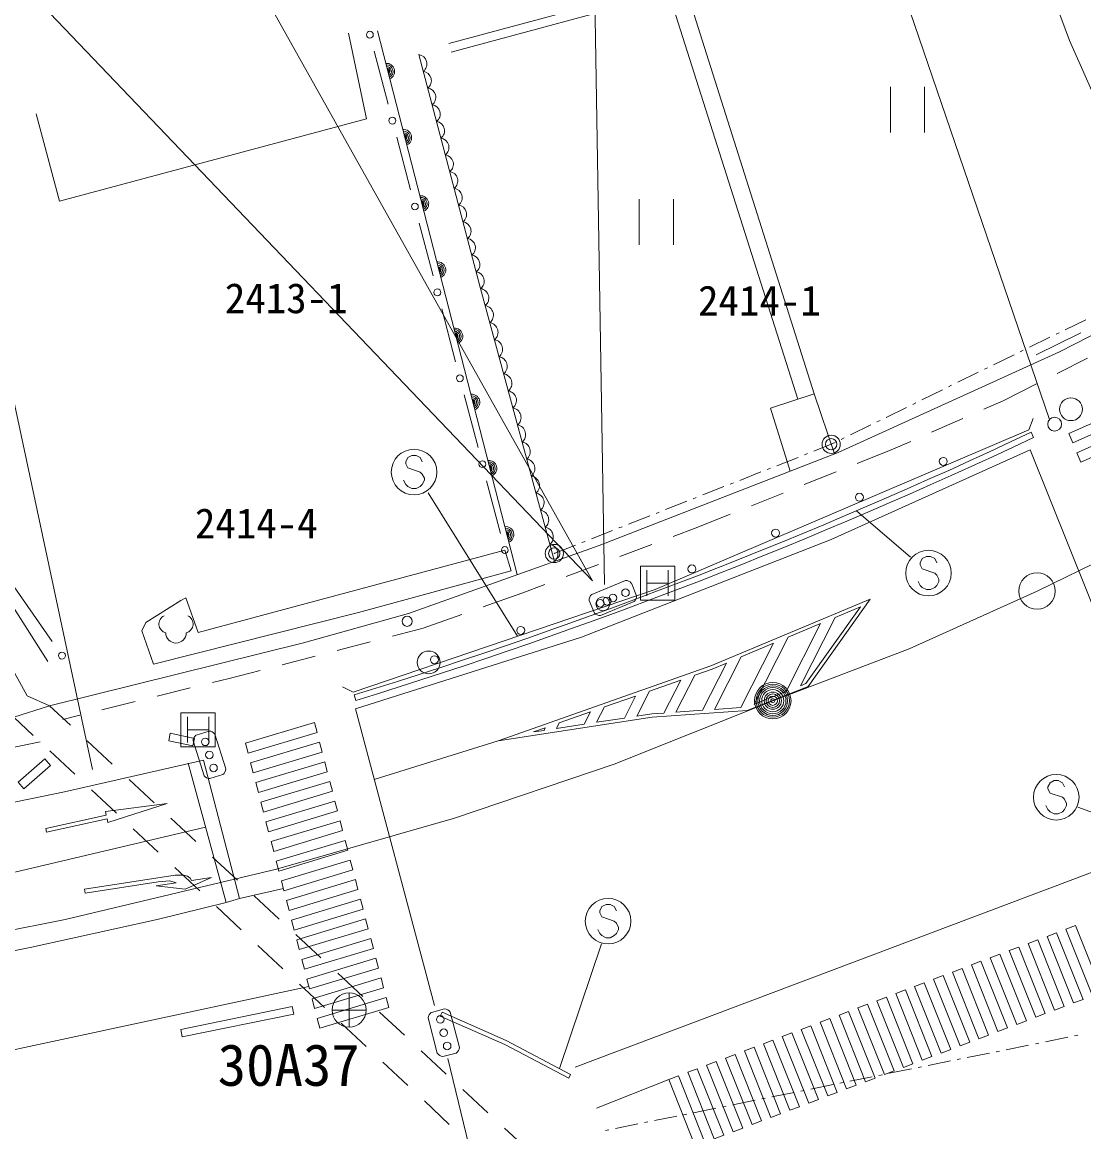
# Model space of a CAD drawing. Units: millimetres, scale not verified. Extents: x 40000 to 680000, y 20000 to 380000.
# Drawn here: x 418139 to 464733, y 235924 to 284636 of the extents above; entities that cross this region are included whole.
import ezdxf
from ezdxf.enums import TextEntityAlignment as Align

# ---------------------------------------------------------------- set-up
doc = ezdxf.new("R2010")
doc.units = ezdxf.units.MM
doc.header["$LTSCALE"] = 1000
doc.header["$PDMODE"] = 32
doc.header["$PDSIZE"] = 500
doc.linetypes.add('CHAIN', pattern=[18.5, 12, -1.5, 3.5, -1.5])
for name, color, linetype, lineweight in [('M-BGD', 7, 'Continuous', 13), ('M-BMK', 2, 'CHAIN', 13), ('M-BMK-OTRS', 5, 'Continuous', 13), ('M-BMK-ROW', 30, 'Continuous', 13), ('M-BMK-SRVR', 3, 'Continuous', 13), ('M-STR-HTXT', 7, 'Continuous', 13), ('M-STR-STRC', 7, 'Continuous', 13), ('M-TTL-BAND', 7, 'Continuous', 13)]:
    doc.layers.add(name, color=color, linetype=linetype, lineweight=lineweight)
doc.layers.add('M-BMK-HTXT', color=7, linetype='Continuous')
doc.styles.add('ＭＳ ゴシック', font='')
doc.styles.get('ＭＳ ゴシック').set_extended_font_data('MS Gothic')

msp = doc.modelspace()

# ---------------------------------------------------------------- linework, layer by layer
at = {"layer": 'M-BGD'}
for p, q in [((439869, 260384), (433730, 284255)), ((434197, 281041), (433590, 283360)), ((456245, 281793), (456245, 279793)), ((457745, 281793), (457745, 279793)), ((418750, 280617), (419777, 276780)), ((435184, 277270), (434577, 279590)), ((445223, 276860), (445223, 274860)), ((446723, 276860), (446723, 274860)), ((436171, 273500), (435564, 275819)), ((437158, 269729), (436551, 272049)), ((462644, 270026), (464603, 271000)), ((463557, 269207), (464897, 269882)), ((461197, 268017), (462664, 268757)), ((438145, 265959), (437538, 268278)), ((450987, 267696), (452900, 268315)), ((453792, 265686), (452900, 268315)), ((460341, 267641), (461197, 268017)), ((450987, 267696), (451842, 264927)), ((458053, 266635), (459426, 267239)), ((462517, 267235), (462320, 266743)), ((462530, 266406), (462423, 266633)), ((456282, 265857), (457137, 266233)), ((435063, 265524), (434972, 265342)), ((435245, 265615), (435063, 265524)), ((435427, 265615), (435245, 265615)), ((435609, 265524), (435427, 265615)), ((435700, 265342), (435609, 265524)), ((454787, 265261), (456282, 265857)), ((434972, 265342), (434972, 265251)), ((434972, 265251), (435063, 265070)), ((435063, 265070), (435609, 264888)), ((434972, 264342), (434881, 264524)), ((435609, 264888), (435700, 264797)), ((435700, 264797), (435791, 264615)), ((435791, 264524), (435700, 264342)), ((435791, 264615), (435791, 264524)), ((439132, 262188), (438524, 264507)), ((452465, 264334), (453858, 264890)), ((435063, 264251), (434972, 264342)), ((435245, 264160), (435063, 264251)), ((435427, 264160), (435245, 264160)), ((435609, 264251), (435427, 264160)), ((435700, 264342), (435609, 264251)), ((450143, 263407), (451536, 263963)), ((447719, 262440), (449214, 263037)), ((446703, 262060), (447719, 262440)), ((444362, 261183), (445767, 261709)), ((457824, 261179), (457643, 261088)), ((458006, 261179), (457824, 261179)), ((458188, 261088), (458006, 261179)), ((417010, 260957), (419455, 257444)), ((442021, 260306), (443426, 260833)), ((445276, 259261), (445276, 260761)), ((445276, 260761), (446776, 260761)), ((446776, 260761), (446776, 259261)), ((457643, 261088), (457552, 260906)), ((457552, 260906), (457552, 260815)), ((457552, 260815), (457643, 260633)), ((457643, 260633), (458188, 260451)), ((458279, 260906), (458188, 261088)), ((443133, 259515), (444613, 260124)), ((445558, 260574), (445558, 259449)), ((446495, 260574), (446495, 259449)), ((458188, 260451), (458279, 260361)), ((458279, 260361), (458370, 260179)), ((458370, 260179), (458370, 260088)), ((440069, 259575), (441084, 259956)), ((445102, 259460), (444874, 260015)), ((445558, 260011), (446495, 260011)), ((457552, 259906), (457461, 260088)), ((457643, 259815), (457552, 259906)), ((457824, 259724), (457643, 259815)), ((458006, 259724), (457824, 259724)), ((458188, 259815), (458006, 259724)), ((458279, 259906), (458188, 259815)), ((458370, 260088), (458279, 259906)), ((438374, 258973), (440069, 259575)), ((443025, 259254), (443253, 258699)), ((444994, 259199), (443514, 258590)), ((446776, 259261), (445276, 259261)), ((435737, 258035), (437432, 258638)), ((434386, 257685), (435737, 258035)), ((431966, 257058), (433418, 257434)), ((429546, 256431), (430998, 256807)), ((426487, 255648), (427227, 255831)), ((427227, 255831), (428578, 256180)), ((424060, 255048), (425517, 255408)), ((432665, 255227), (432190, 255462)), ((421633, 254449), (423090, 254808)), ((432785, 254861), (432712, 255101)), ((419337, 254630), (420262, 253771)), ((425106, 252822), (425106, 254322)), ((425106, 254322), (426606, 254322)), ((426606, 254322), (426606, 252822)), ((418626, 253329), (417775, 254125)), ((419923, 254026), (420663, 254209)), ((425387, 254135), (425387, 253010)), ((426325, 254135), (426325, 253010)), ((425387, 253572), (426325, 253572)), ((426339, 253515), (425767, 253334)), ((426590, 253385), (427073, 251860)), ((416955, 252637), (418928, 253042)), ((420995, 253091), (422094, 252070)), ((426606, 252822), (425106, 252822)), ((426120, 251558), (425636, 253083)), ((420452, 251621), (419357, 252646)), ((422827, 251389), (423926, 250369)), ((426371, 251427), (426943, 251609)), ((422278, 249913), (421183, 250938)), ((463251, 251248), (463160, 251067)), ((463160, 251067), (463160, 250976)), ((463160, 250976), (463251, 250794)), ((463433, 251339), (463251, 251248)), ((463615, 251339), (463433, 251339)), ((463797, 251248), (463615, 251339)), ((463888, 251067), (463797, 251248)), ((463251, 250794), (463797, 250612)), ((463797, 250612), (463888, 250521)), ((463888, 250521), (463978, 250339)), ((463160, 250067), (463069, 250248)), ((463251, 249976), (463160, 250067)), ((463433, 249885), (463251, 249976)), ((463797, 249976), (463615, 249885)), ((463888, 250067), (463797, 249976)), ((463978, 250248), (463888, 250067)), ((463978, 250339), (463978, 250248)), ((424659, 249688), (425758, 248667)), ((463615, 249885), (463433, 249885)), ((424104, 248206), (423008, 249230)), ((426490, 247987), (427590, 246966)), ((425930, 246498), (424834, 247523)), ((428322, 246286), (429421, 245265)), ((427756, 244790), (426660, 245815)), ((443581, 245808), (443490, 245626)), ((443490, 245626), (443490, 245536)), ((443490, 245536), (443581, 245354)), ((443763, 245899), (443581, 245808)), ((443945, 245899), (443763, 245899)), ((444126, 245808), (443945, 245899)), ((444217, 245626), (444126, 245808)), ((443581, 245354), (444126, 245172)), ((444126, 245172), (444217, 245081)), ((444217, 245081), (444308, 244899)), ((430154, 244584), (431253, 243564)), ((443490, 244626), (443399, 244808)), ((443581, 244536), (443490, 244626)), ((443763, 244445), (443581, 244536)), ((444126, 244536), (443945, 244445)), ((444217, 244626), (444126, 244536)), ((444308, 244808), (444217, 244626)), ((444308, 244899), (444308, 244808)), ((429582, 243083), (428486, 244107)), ((443945, 244445), (443763, 244445)), ((431986, 242883), (433085, 241862)), ((431408, 241375), (430312, 242400)), ((433818, 241182), (434917, 240161)), ((436677, 241318), (436096, 241166)), ((436921, 241175), (437325, 239627)), ((433234, 239668), (432138, 240692)), ((436358, 239374), (435953, 240922)), ((435650, 239481), (436749, 238460)), ((436602, 239231), (437182, 239383)), ((435059, 237960), (433964, 238984)), ((437482, 237779), (438581, 236759)), ((436885, 236252), (435790, 237277)), ((439314, 236078), (440239, 235219))]:
    msp.add_line(p, q, dxfattribs=at)
for points in [[(417775, 254125), (419337, 254630), (430486, 257394), (435100, 258682), (443456, 261665), (453948, 265746), (463662, 270171), (469558, 273177), (468405, 275047), (466481, 278490), (464106, 283833), (460750, 292857)], [(461647, 290445), (445800, 286117), (436858, 283702)], [(452900, 268315), (447249, 286178), (461781, 290084)], [(436967, 283313), (446513, 285916), (452178, 268081)], [(419777, 276780), (433257, 280388), (432458, 284155)], [(441497, 260966), (438261, 272942), (435551, 283212)], [(403219, 273299), (410239, 266626), (411911, 264808), (413723, 262378), (416169, 259024), (418350, 255056), (419337, 254630)], [(419268, 256564), (416132, 261475), (413944, 264521), (411690, 267187), (407810, 270998), (405009, 273613)], [(462320, 266743), (445925, 259731), (432665, 255227)]]:
    msp.add_lwpolyline(points, dxfattribs=at)
for points in [[(439322, 261463), (439598, 260549), (432906, 258717), (423901, 256453), (423392, 257918), (423569, 258281), (425096, 259247), (425314, 259372), (425864, 257845)], [(424638, 253417), (425703, 253190), (425633, 252863), (424568, 253090)], [(417962, 251270), (419129, 252295), (419383, 252005), (418216, 250980)], [(425096, 240420), (429994, 241424), (430062, 241094), (425163, 240091)], [(436564, 241171), (439386, 239937), (442211, 238445), (442128, 238273), (439318, 239761), (436481, 240999)]]:
    msp.add_lwpolyline(points, close=True, dxfattribs=at)
for centre, radius in [((433400, 284086), 150), ((434387, 280315), 150), ((435374, 276545), 150), ((436361, 272774), 150), ((437348, 269004), 150), ((464169, 267645), 500), ((463452, 266990), 305), ((435336, 264888), 1000), ((458564, 265354), 175), ((438335, 265233), 150), ((454886, 263781), 175), ((451208, 262208), 175), ((439322, 261463), 150), ((457915, 260451), 1000), ((447530, 260635), 175), ((444618, 259586), 167), ((443620, 259100), 305), ((443509, 259129), 167), ((443807, 259223), 175), ((444064, 259357), 167), ((435038, 258334), 222), ((440020, 257936), 175), ((419884, 256828), 150), ((435978, 256530), 500), ((436232, 256650), 175), ((426173, 253043), 167), ((426355, 252471), 167), ((426536, 251899), 167), ((463524, 250612), 1000), ((443854, 245172), 1000), ((436488, 240855), 167), ((436639, 240274), 167), ((436791, 239694), 167)]:
    msp.add_circle(centre, radius, dxfattribs=at)
for centre, radius, start, end in [((435490, 282804), 413, 308.0101, 81.5502), ((434132, 282475), 354, 293.2199, 95.6251), ((434132, 282475), 283, 295.4439, 93.401), ((434132, 282475), 212, 299.1902, 89.6547), ((434132, 282475), 142, 306.902, 81.943), ((434132, 282475), 100, 317.2196, 71.6253), ((435684, 282070), 413, 308.0101, 81.5502), ((435877, 281337), 413, 308.0101, 81.5502), ((436071, 280603), 413, 308.0101, 81.5502), ((436264, 279870), 413, 308.0101, 81.5502), ((434879, 279570), 354, 293.2199, 95.6251), ((434879, 279570), 283, 295.4439, 93.401), ((434879, 279570), 212, 299.1902, 89.6547), ((434879, 279570), 142, 306.902, 81.943), ((434879, 279570), 100, 317.2196, 71.6253), ((436458, 279136), 413, 308.0101, 81.5502), ((436651, 278402), 413, 308.0101, 81.5502), ((436845, 277669), 413, 308.0101, 81.5502), ((437039, 276935), 413, 308.0101, 81.5502), ((435626, 276664), 354, 293.2199, 95.6251), ((435626, 276664), 283, 295.4439, 93.401), ((435626, 276664), 212, 299.1902, 89.6547), ((435626, 276664), 142, 306.902, 81.943), ((435626, 276664), 100, 317.2196, 71.6253), ((437232, 276201), 413, 308.0101, 81.5502), ((437426, 275468), 413, 308.0101, 81.5502), ((437619, 274734), 413, 308.0101, 81.5502), ((437813, 274001), 413, 308.0101, 81.5502), ((436373, 273759), 354, 293.2199, 95.6251), ((436373, 273759), 283, 295.4439, 93.401), ((436373, 273759), 212, 299.1902, 89.6547), ((436373, 273759), 142, 306.902, 81.943), ((436373, 273759), 100, 317.2196, 71.6253), ((438006, 273267), 413, 308.0101, 81.5502), ((438192, 272522), 426, 309.4901, 80.7555), ((438394, 271773), 426, 309.4901, 80.7555), ((438597, 271025), 426, 309.4901, 80.7555), ((437120, 270853), 354, 293.2199, 95.6251), ((437120, 270853), 283, 295.4439, 93.401), ((437120, 270853), 212, 299.1902, 89.6547), ((437120, 270853), 142, 306.902, 81.943), ((437120, 270853), 100, 317.2196, 71.6253), ((438799, 270276), 426, 309.4901, 80.7555), ((439001, 269528), 426, 309.4901, 80.7555), ((439204, 268779), 426, 309.4901, 80.7555), ((439406, 268031), 426, 309.4901, 80.7555), ((437868, 267948), 354, 293.2199, 95.6251), ((437868, 267948), 283, 295.4439, 93.401), ((437868, 267948), 212, 299.1902, 89.6547), ((437868, 267948), 142, 306.902, 81.943), ((437868, 267948), 100, 317.2196, 71.6253), ((439608, 267282), 426, 309.4901, 80.7555), ((439810, 266534), 426, 309.4901, 80.7555), ((366683, 469266), 224113, 287.13478, 295.28969), ((366683, 469266), 224364, 287.13478, 295.28969), ((440013, 265785), 426, 309.4901, 80.7555), ((438615, 265043), 354, 293.2199, 95.6251), ((438615, 265043), 283, 295.4439, 93.401), ((438615, 265043), 212, 299.1902, 89.6547), ((438615, 265043), 142, 306.902, 81.943), ((438615, 265043), 100, 317.2196, 71.6253), ((440215, 265037), 426, 309.4901, 80.7555), ((440417, 264288), 426, 309.4901, 80.7555), ((440620, 263540), 426, 309.4901, 80.7555), ((440822, 262791), 426, 309.4901, 80.7555), ((439362, 262137), 354, 293.2199, 95.6251), ((439362, 262137), 283, 295.4439, 93.401), ((439362, 262137), 212, 299.1902, 89.6547), ((439362, 262137), 142, 306.902, 81.943), ((439362, 262137), 100, 317.2196, 71.6253), ((441024, 262043), 426, 309.4901, 80.7555), ((441226, 261294), 426, 309.4901, 80.7555), ((444633, 259804), 320, 41.1767, 93.5836), ((443326, 259282), 302, 129.5057, 185.2545), ((444785, 259439), 318, 310.9504, 3.8099), ((443490, 258899), 310, 220.1996, 274.5607), ((424541, 258219), 402, 116.087, 255.3342), ((425237, 258219), 402, 284.6658, 63.913), ((424889, 257830), 450, 180, 0), ((425946, 253081), 310, 125.4029, 179.764), ((426341, 253213), 302, 34.7091, 90.4579), ((426753, 251866), 320, 306.3801, 358.7869), ((426376, 251745), 318, 216.1537, 269.0133), ((436262, 240905), 310, 122.4577, 176.8188), ((436664, 241016), 302, 31.7639, 87.5127), ((436623, 239548), 318, 213.2085, 266.0681), ((437006, 239650), 320, 303.4349, 355.8417)]:
    msp.add_arc(centre, radius, start, end, dxfattribs=at)
at = {"layer": 'M-BMK'}
msp.add_lwpolyline([(266799, 258746), (304542, 251379), (316735, 249091), (332126, 246122), (344926, 243542), (356399, 241943), (366983, 241001), (375542, 240678), (388679, 240933), (399039, 241872), (411039, 243452), (420020, 245240), (429306, 247451), (437116, 249695), (444117, 252068), (451083, 254850), (457061, 257127), (462680, 259661), (475781, 266050)], dxfattribs=at)
at = {"layer": 'M-BMK-OTRS'}
for points in [[(432771, 254491), (442685, 257643), (453643, 261923), (462373, 265867)], [(335785, 249998), (347231, 248155), (358814, 246846), (365614, 246379), (375406, 246098), (383558, 246144), (393093, 246713), (403091, 247811), (411802, 249169), (419992, 250854), (426100, 252245)], [(314520, 244845), (328518, 241641), (340883, 239098), (350785, 237502), (359540, 236505), (368609, 235893), (380031, 235702), (389600, 235819), (401275, 236221), (405211, 236823), (430723, 242298)]]:
    msp.add_lwpolyline(points, dxfattribs=at)
at = {"layer": 'M-BMK-ROW'}
for p, q in [((463917, 271135), (464815, 271574)), ((463513, 270937), (463647, 271003)), ((462345, 270365), (463243, 270805)), ((460773, 269595), (461672, 270035)), ((461941, 270167), (462076, 270233)), ((460369, 269397), (460504, 269463)), ((459202, 268826), (460100, 269266)), ((457630, 268056), (458528, 268496)), ((458798, 268628), (458932, 268694)), ((457226, 267858), (457361, 267924)), ((456058, 267287), (456956, 267726)), ((454487, 266517), (455385, 266957)), ((455654, 267089), (455789, 267155)), ((452889, 265807), (453647, 266106)), ((453647, 266106), (453813, 266187)), ((454082, 266319), (454217, 266385)), ((451261, 265165), (452191, 265532)), ((452470, 265642), (452610, 265697)), ((450842, 265000), (450982, 265055)), ((449633, 264523), (450563, 264890)), ((448005, 263881), (448935, 264248)), ((449214, 264358), (449354, 264413)), ((446377, 263239), (447307, 263605)), ((447586, 263716), (447726, 263771)), ((445958, 263073), (446098, 263128)), ((444749, 262596), (445679, 262963)), ((443121, 261954), (444051, 262321)), ((444330, 262431), (444470, 262486)), ((441493, 261312), (442423, 261679)), ((442702, 261789), (442842, 261844)), ((464321, 240131), (464468, 240161)), ((461331, 239529), (462312, 239726)), ((462606, 239786), (462753, 239815)), ((463047, 239874), (464027, 240072)), ((459616, 239183), (460596, 239380)), ((460890, 239440), (461037, 239469)), ((456185, 238491), (457165, 238689)), ((457459, 238748), (457606, 238778)), ((457900, 238837), (458881, 239035)), ((459175, 239094), (459322, 239124)), ((454469, 238145), (455450, 238343)), ((455744, 238402), (455891, 238432)), ((452313, 237711), (452460, 237740)), ((452754, 237800), (453734, 237997)), ((454028, 238057), (454175, 238086)), ((449323, 237108), (450303, 237306)), ((450597, 237365), (450744, 237395)), ((451038, 237454), (452019, 237651)), ((447607, 236762), (448588, 236960)), ((448882, 237019), (449029, 237049)), ((444176, 236071), (445157, 236268)), ((445451, 236328), (445598, 236357)), ((445892, 236416), (446872, 236614)), ((447166, 236673), (447313, 236703)), ((443735, 235982), (443882, 236011))]:
    msp.add_line(p, q, dxfattribs=at)
for centre in [(453647, 266106), (441493, 261312)]:
    msp.add_circle(centre, 400, dxfattribs=at)
for p in [(453647, 266106), (441493, 261312)]:
    msp.add_point(p, dxfattribs=at)
at = {"layer": 'M-BMK-SRVR'}
for p, q in [((432488, 242020), (432488, 240520)), ((433238, 241270), (431738, 241270))]:
    msp.add_line(p, q, dxfattribs=at)
for centre, radius in [((462680, 259661), 800), ((432488, 241270), 750)]:
    msp.add_circle(centre, radius, dxfattribs=at)
at = {"layer": 'M-STR-HTXT'}
for p, q in [((443697, 259946), (442943, 305097)), ((443173, 260109), (422740, 296580)), ((463225, 267194), (453793, 294788)), ((443173, 260109), (412991, 291689)), ((439877, 257677), (435955, 263978)), ((454761, 263186), (457123, 261151)), ((464465, 250178), (468378, 248736)), ((441721, 238704), (443567, 244178)), ((442465, 215900), (436815, 239138))]:
    msp.add_line(p, q, dxfattribs=at)
msp.add_lwpolyline([(390100, 283588), (414438, 283588), (421224, 251823)], dxfattribs=at)
at = {"layer": 'M-STR-STRC'}
for p, q in [((462373, 265867), (468735, 250005)), ((448368, 256379), (455357, 259309)), ((455357, 259309), (452637, 255480)), ((452540, 255603), (454931, 258968)), ((454931, 258968), (453823, 258503)), ((451669, 255258), (453182, 258234)), ((453182, 258234), (451756, 257637)), ((453823, 258503), (452301, 255508)), ((449683, 254550), (451115, 257368)), ((451115, 257368), (449689, 256770)), ((451756, 257637), (450264, 254701)), ((449689, 256770), (448519, 254467)), ((439026, 253089), (448368, 256379)), ((448422, 256239), (447656, 255969)), ((447995, 254430), (449048, 256501)), ((449048, 256501), (448422, 256239)), ((447041, 255753), (445675, 255271)), ((446307, 254309), (447041, 255753)), ((447656, 255969), (446831, 254346)), ((445675, 255271), (445115, 254170)), ((452637, 255480), (449962, 254420)), ((450264, 254701), (451669, 255258)), ((452301, 255508), (452540, 255603)), ((445060, 255055), (443693, 254574)), ((444568, 254087), (445060, 255055)), ((432771, 254491), (436231, 241471)), ((443079, 254357), (441712, 253876)), ((442804, 253818), (443079, 254357)), ((443693, 254574), (443352, 253901)), ((445771, 254271), (446307, 254309)), ((449962, 254420), (445788, 254121)), ((446831, 254346), (447995, 254430)), ((448519, 254467), (449683, 254550)), ((445788, 254121), (439026, 253089)), ((441712, 253876), (441588, 253632)), ((441588, 253632), (442804, 253818)), ((443352, 253901), (444568, 254087)), ((445115, 254170), (445771, 254271)), ((441098, 253659), (440584, 253478)), ((440584, 253478), (441041, 253548)), ((441041, 253548), (441098, 253659)), ((433594, 251396), (439026, 253089)), ((424500, 250343), (421792, 249987)), ((421792, 249987), (421827, 249827)), ((421899, 249509), (424500, 250343)), ((419172, 249232), (421827, 249827)), ((419208, 249073), (421863, 249668)), ((421863, 249668), (421899, 249509)), ((419172, 249232), (419208, 249073)), ((442415, 238762), (467757, 248321)), ((420873, 246570), (424852, 247186)), ((425218, 247189), (424852, 247186)), ((425393, 247140), (425218, 247189)), ((426450, 247094), (425286, 246574)), ((425513, 247060), (425393, 247140)), ((425566, 246957), (425513, 247060)), ((426450, 247094), (425566, 246957)), ((420899, 246405), (420873, 246570)), ((420899, 246405), (424104, 246901)), ((424903, 246855), (424019, 246718)), ((425286, 246574), (424019, 246718)), ((424616, 246939), (424104, 246901)), ((424903, 246855), (424616, 246939)), ((427671, 246166), (429603, 246598)), ((443347, 236967), (446519, 238222))]:
    msp.add_line(p, q, dxfattribs=at)
for points in [[(467024, 267886), (464078, 266583), (464249, 266167), (467195, 267470)], [(467373, 267038), (464427, 265736), (464599, 265320), (467545, 266622)], [(427940, 252982), (430967, 253894), (431080, 253459), (428054, 252546)], [(428165, 252119), (431191, 253032), (431305, 252596), (428279, 251683)], [(428390, 251257), (431416, 252169), (431529, 251733), (428503, 250821)], [(428614, 250394), (431641, 251307), (431754, 250871), (428728, 249958)], [(428839, 249531), (431865, 250444), (431979, 250008), (428953, 249095)], [(429064, 248669), (432090, 249581), (432203, 249145), (429177, 248233)], [(429288, 247806), (432314, 248719), (432428, 248283), (429402, 247370)], [(429513, 246943), (432539, 247856), (432653, 247420), (429626, 246507)], [(429738, 246081), (432764, 246993), (432877, 246557), (429851, 245645)], [(429962, 245218), (432988, 246131), (433102, 245695), (430076, 244782)], [(430187, 244355), (433213, 245268), (433326, 244832), (430300, 243920)], [(463119, 244505), (464283, 241580), (464704, 241739), (463540, 244664)], [(463950, 244819), (465113, 241894), (465534, 242054), (464370, 244978)], [(430411, 243493), (433438, 244405), (433551, 243970), (430525, 243057)], [(462289, 244191), (463453, 241266), (463874, 241425), (462710, 244350)], [(460629, 243562), (461793, 240638), (462214, 240797), (461050, 243722)], [(461459, 243877), (462623, 240952), (463044, 241111), (461880, 244036)], [(430636, 242630), (433662, 243543), (433776, 243107), (430750, 242194)], [(458969, 242934), (460133, 240009), (460554, 240169), (459390, 243093)], [(459799, 243248), (460963, 240324), (461384, 240483), (460220, 243408)], [(430861, 241767), (433887, 242680), (434000, 242244), (430974, 241332)], [(458139, 242620), (459303, 239695), (459724, 239855), (458560, 242779)], [(456479, 241992), (457643, 239067), (458064, 239226), (456900, 242151)], [(457309, 242306), (458473, 239381), (458894, 239540), (457730, 242465)], [(431085, 240905), (434111, 241817), (434225, 241382), (431199, 240469)], [(455649, 241678), (456813, 238753), (457234, 238912), (456070, 241837)], [(453989, 241049), (455153, 238125), (455573, 238284), (454410, 241209)], [(454819, 241363), (455983, 238439), (456403, 238598), (455240, 241523)], [(453159, 240735), (454322, 237810), (454743, 237970), (453580, 240894)], [(451499, 240107), (452662, 237182), (453083, 237341), (451920, 240266)], [(452329, 240421), (453492, 237496), (453913, 237656), (452750, 240580)], [(450669, 239793), (451832, 236868), (452253, 237027), (451090, 239952)], [(449009, 239164), (450172, 236240), (450593, 236399), (449430, 239324)], [(449839, 239479), (451002, 236554), (451423, 236713), (450260, 239638)], [(447349, 238536), (448512, 235611), (448933, 235771), (447770, 238695)], [(448179, 238850), (449342, 235926), (449763, 236085), (448600, 239010)], [(446519, 238222), (447682, 235297), (448103, 235457), (446940, 238381)]]:
    msp.add_lwpolyline(points, close=True, dxfattribs=at)
for points in [[(296842, 252253), (311303, 248789), (322956, 246099), (330722, 244416), (340234, 242801), (352521, 240981), (362938, 240067), (370265, 239631), (375305, 239511), (384710, 239715), (392735, 240222), (399175, 240845), (405381, 241662), (412101, 242747), (418488, 244018), (424066, 245238), (427089, 245991)], [(426100, 252245), (427671, 246166), (427089, 245991), (425426, 252101)], [(396062, 243770), (400402, 244373), (406784, 245248), (415201, 246703), (426191, 249291)]]:
    msp.add_lwpolyline(points, dxfattribs=at)
at = {"layer": 'M-TTL-BAND'}
for radius in [800, 726, 651, 578, 486, 378, 298, 205, 87.8]:
    msp.add_circle((451083, 254850), radius, dxfattribs=at)

# ---------------------------------------------------------------- texts
at = {"layer": 'M-BMK-HTXT', "style": 'ＭＳ ゴシック'}
for s, p in [('2413-1', (429728, 271465)), ('2414-1', (450496, 271360)), ('2414-4', (428414, 261581))]:
    msp.add_text(s, height=1320, dxfattribs=at).set_placement(p, align=Align.BOTTOM_CENTER)
at = {"layer": 'M-BMK-SRVR', "style": 'ＭＳ ゴシック'}
msp.add_text('30A37', height=1833, dxfattribs=at).set_placement((426719, 237392), align=Align.BOTTOM_LEFT)

doc.saveas('drawing.dxf')
